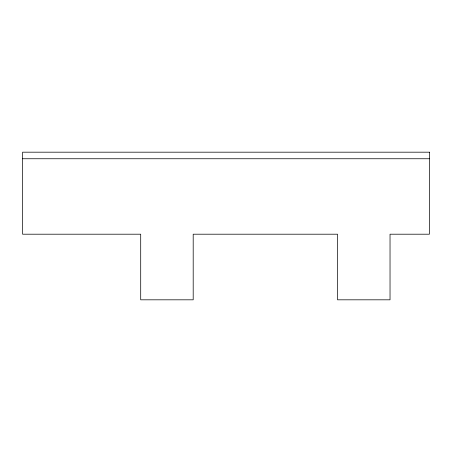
<?xml version="1.0" encoding="UTF-8"?>
<svg xmlns="http://www.w3.org/2000/svg" width="452" height="452" viewBox="0 0 452 452"><rect width="100%" height="100%" fill="white"/><g stroke="black" fill="none" stroke-linecap="round" stroke-linejoin="round"><path stroke-width="0.68" d="M22.6 158.748L429.4 158.748M429.4 152.183L22.6 152.183L22.6 234.204L140.702 234.204L140.702 299.817L193.196 299.817L193.196 234.204L337.542 234.204L337.542 299.817L390.031 299.817L390.031 234.204L429.4 234.204L429.4 152.183"/></g></svg>
